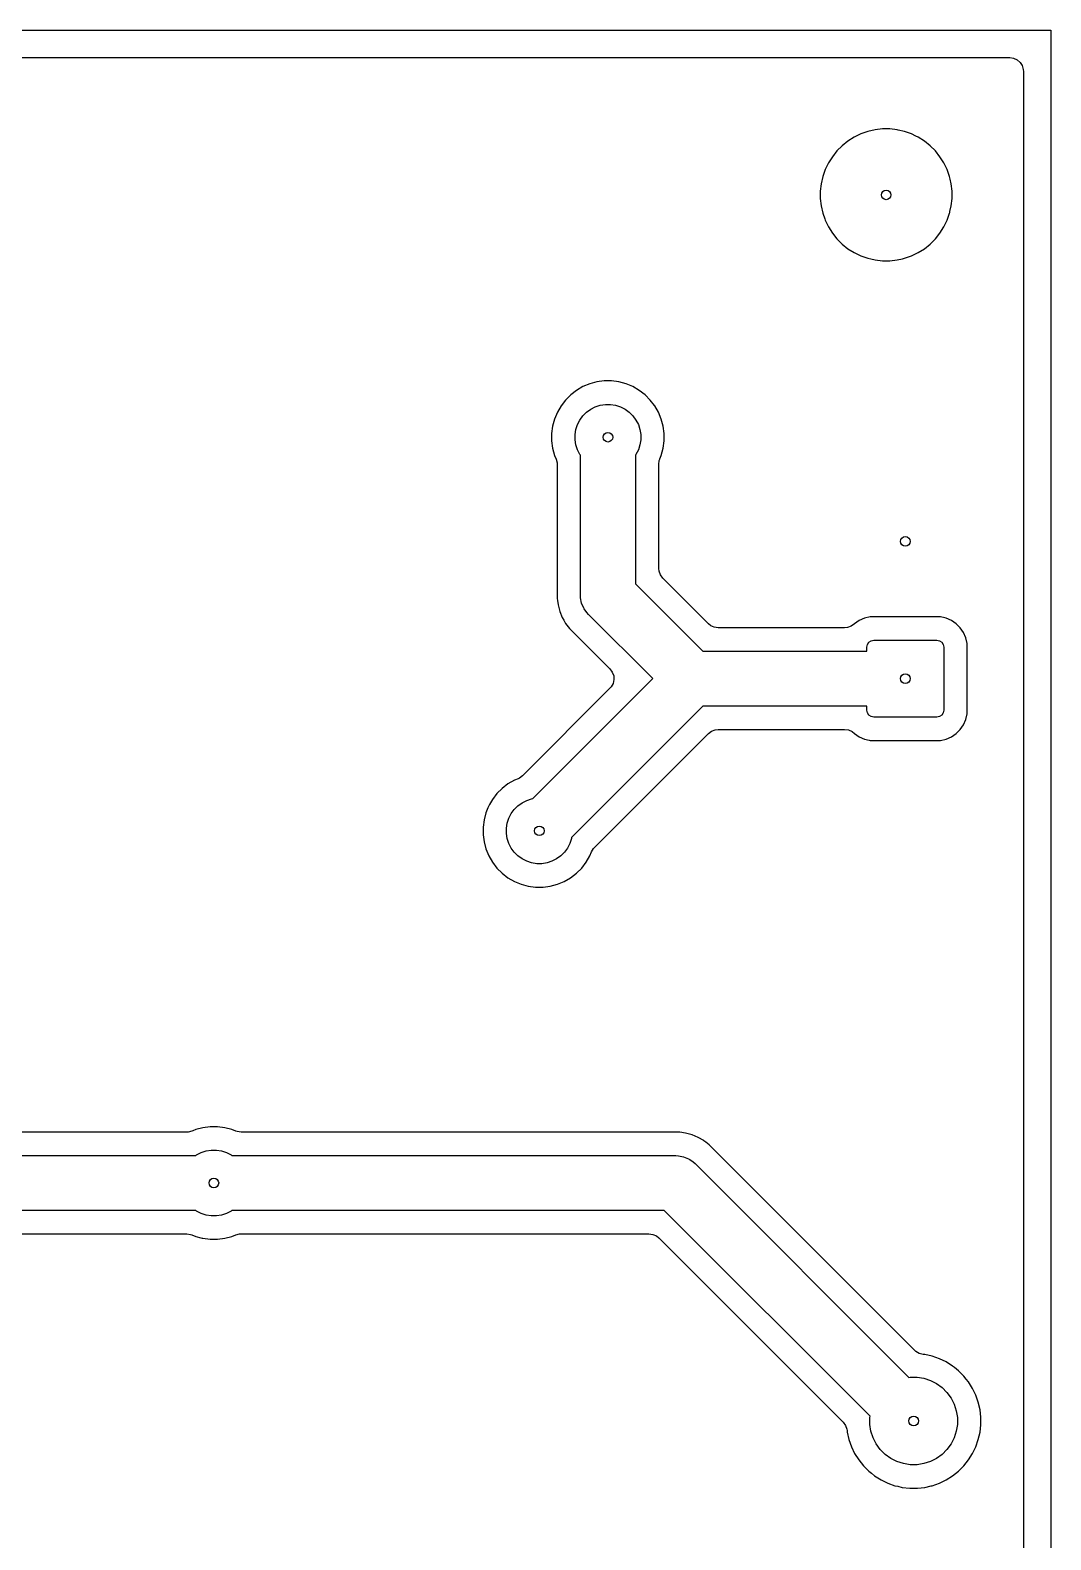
# Model space of a CAD drawing. Header units: millimetres. Extents: x 61 to 206, y -146 to -36.
# Drawn here: x 168.3 to 205.5, y -90.5 to -35.5 of the extents above; entities that cross this region are included whole.
import ezdxf

# ---------------------------------------------------------------- set-up
doc = ezdxf.new("R2010")
doc.units = ezdxf.units.MM
doc.layers.add('B.Cu', color=253, linetype='CONTINUOUS', true_color=0x83a598)
doc.layers.add('Edge.Cuts', color=40, linetype='CONTINUOUS', true_color=0xfabd2f)

msp = doc.modelspace()

# ---------------------------------------------------------------- linework, layer by layer
at = {"layer": 'B.Cu', "linetype": 'CONTINUOUS'}
for p, q in [((86.822195, -36.5005), (204.0005, -36.5005)), ((204.0005, -36.5005), (204.141085, -36.520713)), ((204.141085, -36.520713), (204.27028, -36.579714)), ((204.27028, -36.579714), (204.377619, -36.672724)), ((204.377619, -36.672724), (204.454406, -36.792208)), ((204.454406, -36.792208), (204.494421, -36.928485)), ((204.494421, -36.928485), (204.4995, -36.9995)), ((204.4995, -36.9995), (204.4995, -144.0005)), ((198.108706, -39.539165), (197.897921, -39.70726)), ((198.108714, -39.539159), (198.108706, -39.539165)), ((198.336997, -39.395718), (198.108714, -39.539159)), ((198.50355, -39.315511), (198.336997, -39.395718)), ((198.579921, -39.278733), (198.50355, -39.315511)), ((198.579924, -39.278731), (198.579921, -39.278733)), ((198.579926, -39.278731), (198.579924, -39.278731)), ((198.834415, -39.189681), (198.579926, -39.278731)), ((199.097268, -39.129688), (198.834415, -39.189681)), ((199.097277, -39.129686), (199.097268, -39.129688)), ((199.365184, -39.0995), (199.097277, -39.129686)), ((199.365191, -39.0995), (199.365184, -39.0995)), ((199.634809, -39.0995), (199.365191, -39.0995)), ((199.634815, -39.0995), (199.634809, -39.0995)), ((199.902722, -39.129686), (199.634815, -39.0995)), ((199.902729, -39.129687), (199.902722, -39.129686)), ((199.902732, -39.129688), (199.902729, -39.129687)), ((199.939525, -39.138085), (199.902732, -39.129688)), ((200.165584, -39.189681), (199.939525, -39.138085)), ((200.381127, -39.265103), (200.165584, -39.189681)), ((200.420079, -39.278733), (200.381127, -39.265103)), ((200.586626, -39.358937), (200.420079, -39.278733)), ((200.663002, -39.395718), (200.586626, -39.358937)), ((200.891285, -39.539159), (200.663002, -39.395718)), ((200.891293, -39.539165), (200.891285, -39.539159)), ((201.102078, -39.70726), (200.891293, -39.539165)), ((197.539159, -40.108714), (197.395718, -40.336997)), ((197.539165, -40.108706), (197.539159, -40.108714)), ((197.70726, -39.897921), (197.539165, -40.108706)), ((197.70727, -39.89791), (197.70726, -39.897921)), ((197.89791, -39.70727), (197.70727, -39.89791)), ((197.897921, -39.70726), (197.89791, -39.70727)), ((201.102089, -39.70727), (201.102078, -39.70726)), ((201.292729, -39.89791), (201.102089, -39.70727)), ((201.292739, -39.897921), (201.292729, -39.89791)), ((201.460834, -40.108706), (201.292739, -39.897921)), ((201.46084, -40.108714), (201.460834, -40.108706)), ((201.604281, -40.336997), (201.46084, -40.108714)), ((197.278731, -40.579926), (197.189681, -40.834415)), ((197.395718, -40.336997), (197.278731, -40.579926)), ((201.604283, -40.337002), (201.604281, -40.336997)), ((201.604284, -40.337003), (201.604283, -40.337002)), ((201.721267, -40.579921), (201.604284, -40.337003)), ((201.810316, -40.834409), (201.721267, -40.579921)), ((197.129686, -41.097277), (197.0995, -41.365184)), ((197.129688, -41.097268), (197.129686, -41.097277)), ((197.189681, -40.834415), (197.129688, -41.097268)), ((201.810318, -40.834415), (201.810316, -40.834409)), ((201.832648, -40.93225), (201.810318, -40.834415)), ((201.870312, -41.097268), (201.832648, -40.93225)), ((201.9005, -41.365191), (201.870312, -41.097268)), ((197.0995, -41.365184), (197.0995, -41.634815)), ((197.0995, -41.634815), (197.129686, -41.902722)), ((201.870312, -41.902732), (201.9005, -41.634809)), ((201.9005, -41.634809), (201.9005, -41.365191)), ((197.129686, -41.902722), (197.129688, -41.902731)), ((197.129688, -41.902731), (197.189681, -42.165584)), ((197.189681, -42.165584), (197.263358, -42.376139)), ((201.721267, -42.420079), (201.810316, -42.165591)), ((201.810316, -42.165591), (201.815391, -42.143359)), ((201.815391, -42.143359), (201.825119, -42.100731)), ((201.825119, -42.100731), (201.870312, -41.902732)), ((197.263358, -42.376139), (197.278733, -42.420079)), ((197.278733, -42.420079), (197.34747, -42.562812)), ((197.34747, -42.562812), (197.395718, -42.663002)), ((197.395718, -42.663002), (197.539159, -42.891285)), ((197.539159, -42.891285), (197.539165, -42.891293)), ((197.539165, -42.891293), (197.70726, -43.102078)), ((201.292734, -43.102085), (201.460838, -42.891289)), ((201.460838, -42.891289), (201.604284, -42.662997)), ((201.604284, -42.662997), (201.721267, -42.420079)), ((197.70726, -43.102078), (197.70727, -43.102089)), ((197.70727, -43.102089), (197.89791, -43.292729)), ((197.89791, -43.292729), (197.897921, -43.292739)), ((197.897921, -43.292739), (198.108706, -43.460834)), ((200.891289, -43.460838), (201.102085, -43.292734)), ((201.102085, -43.292734), (201.292734, -43.102085)), ((198.108706, -43.460834), (198.108714, -43.46084)), ((198.108714, -43.46084), (198.336997, -43.604281)), ((198.336997, -43.604281), (198.337002, -43.604283)), ((198.337002, -43.604283), (198.337003, -43.604284)), ((198.337003, -43.604284), (198.579921, -43.721267)), ((198.579921, -43.721267), (198.834409, -43.810316)), ((198.834409, -43.810316), (198.834415, -43.810318)), ((198.834415, -43.810318), (198.936061, -43.833517)), ((198.936061, -43.833517), (199.097268, -43.870312)), ((199.097268, -43.870312), (199.365191, -43.9005)), ((199.365191, -43.9005), (199.634809, -43.9005)), ((199.634809, -43.9005), (199.902732, -43.870312)), ((199.902732, -43.870312), (200.100731, -43.825119)), ((200.100731, -43.825119), (200.165584, -43.810318)), ((200.165584, -43.810318), (200.165587, -43.810316)), ((200.165587, -43.810316), (200.165591, -43.810316)), ((200.165591, -43.810316), (200.420079, -43.721267)), ((200.420079, -43.721267), (200.662997, -43.604284)), ((200.662997, -43.604284), (200.891289, -43.460838)), ((188.699478, -48.38415), (188.451139, -48.487016)), ((188.959105, -48.314583), (188.699478, -48.38415)), ((188.959116, -48.314581), (188.959105, -48.314583)), ((189.225603, -48.279499), (188.959116, -48.314581)), ((189.494397, -48.279499), (189.225603, -48.279499)), ((189.760883, -48.314581), (189.494397, -48.279499)), ((189.760894, -48.314583), (189.760883, -48.314581)), ((190.020521, -48.38415), (189.760894, -48.314583)), ((190.020525, -48.384151), (190.020521, -48.38415)), ((190.020526, -48.384152), (190.020525, -48.384151)), ((190.268859, -48.487015), (190.020526, -48.384152)), ((188.005109, -48.785043), (187.815044, -48.975108)), ((188.218352, -48.621416), (188.005109, -48.785043)), ((188.218358, -48.621412), (188.218352, -48.621416)), ((188.451139, -48.487016), (188.218358, -48.621412)), ((190.501641, -48.621412), (190.268859, -48.487015)), ((190.501647, -48.621416), (190.501641, -48.621412)), ((190.71489, -48.785043), (190.501647, -48.621416)), ((190.904955, -48.975108), (190.71489, -48.785043)), ((187.517017, -49.421138), (187.414151, -49.669477)), ((187.651413, -49.188357), (187.517017, -49.421138)), ((187.651417, -49.188351), (187.651413, -49.188357)), ((187.815044, -48.975108), (187.651417, -49.188351)), ((188.447513, -49.550661), (188.580662, -49.417512)), ((188.580662, -49.417512), (188.733002, -49.306831)), ((188.733002, -49.306831), (188.90078, -49.221344)), ((188.90078, -49.221344), (189.079866, -49.163155)), ((189.079866, -49.163155), (189.265849, -49.133698)), ((189.265849, -49.133698), (189.454151, -49.133698)), ((189.454151, -49.133698), (189.640134, -49.163155)), ((189.640134, -49.163155), (189.81922, -49.221344)), ((189.81922, -49.221344), (189.986998, -49.306831)), ((189.986998, -49.306831), (190.139338, -49.417512)), ((190.139338, -49.417512), (190.272487, -49.550661)), ((191.054864, -49.170474), (190.904955, -48.975108)), ((191.068587, -49.188358), (191.054864, -49.170474)), ((191.202984, -49.42114), (191.068587, -49.188358)), ((191.305847, -49.669473), (191.202984, -49.42114)), ((187.344582, -49.929115), (187.3095, -50.195602)), ((187.344584, -49.929104), (187.344582, -49.929115)), ((187.414151, -49.669477), (187.344584, -49.929104)), ((188.163699, -50.235848), (188.193156, -50.049865)), ((188.193156, -50.049865), (188.251345, -49.870779)), ((188.251345, -49.870779), (188.336832, -49.703001)), ((188.336832, -49.703001), (188.447513, -49.550661)), ((190.272487, -49.550661), (190.383168, -49.703001)), ((190.383168, -49.703001), (190.468655, -49.870779)), ((190.468655, -49.870779), (190.526844, -50.049865)), ((190.526844, -50.049865), (190.556301, -50.235848)), ((191.375416, -49.929108), (191.305847, -49.669473)), ((191.4105, -50.195602), (191.375416, -49.929108)), ((187.3095, -50.195602), (187.3095, -50.464395)), ((187.3095, -50.464395), (187.344582, -50.730882)), ((188.163699, -50.42415), (188.163699, -50.235848)), ((188.193156, -50.610133), (188.163699, -50.42415)), ((190.556301, -50.42415), (190.526844, -50.610133)), ((190.556301, -50.235848), (190.556301, -50.42415)), ((191.375416, -50.73089), (191.4105, -50.464396)), ((191.4105, -50.464396), (191.4105, -50.195602)), ((187.344582, -50.730882), (187.344584, -50.730893)), ((187.344584, -50.730893), (187.414152, -50.990522)), ((187.414152, -50.990522), (187.414152, -50.990523)), ((187.414152, -50.990523), (187.471516, -51.129011)), ((187.471516, -51.129011), (187.506641, -51.26663)), ((188.251345, -50.789219), (188.193156, -50.610133)), ((188.336832, -50.956997), (188.251345, -50.789219)), ((188.36, -50.988885), (188.336832, -50.956997)), ((188.36, -56.079998), (188.36, -50.988885)), ((190.383168, -50.956997), (190.36, -50.988885)), ((190.36, -50.988885), (190.36, -55.665784)), ((190.468655, -50.789219), (190.383168, -50.956997)), ((190.526844, -50.610133), (190.468655, -50.789219)), ((191.230713, -51.179385), (191.248484, -51.129011)), ((191.248484, -51.129011), (191.254063, -51.115542)), ((191.254063, -51.115542), (191.305847, -50.990525)), ((191.305847, -50.990525), (191.375416, -50.73089)), ((187.506641, -51.26663), (187.5095, -51.31997)), ((187.5095, -51.31997), (187.5095, -55.943175)), ((191.2105, -51.31997), (191.230713, -51.179385)), ((191.2105, -55.106803), (191.2105, -51.31997)), ((191.221904, -55.212873), (191.2105, -55.106803)), ((191.271538, -55.345948), (191.221904, -55.212873)), ((191.356654, -55.459649), (191.271538, -55.345948)), ((193.025349, -57.128345), (191.356654, -55.459649)), ((187.5095, -55.943175), (187.509499, -55.943209)), ((187.509499, -55.943209), (187.509499, -56.20129)), ((188.364815, -56.178015), (188.36, -56.079998)), ((190.36, -55.665784), (192.819215, -58.124999)), ((187.509499, -56.20129), (187.519838, -56.279816)), ((187.519838, -56.279816), (187.541161, -56.441782)), ((187.541161, -56.441782), (187.541161, -56.441785)), ((187.541161, -56.441785), (187.603946, -56.676099)), ((188.40306, -56.370283), (188.364815, -56.178015)), ((188.478079, -56.551395), (188.40306, -56.370283)), ((188.498206, -56.581517), (188.478079, -56.551395)), ((188.586989, -56.714392), (188.498206, -56.581517)), ((187.603946, -56.676099), (187.603947, -56.676102)), ((187.603947, -56.676102), (187.696776, -56.900213)), ((187.696776, -56.900213), (187.752244, -56.996286)), ((187.752244, -56.996286), (187.752245, -56.996286)), ((187.752245, -56.996286), (187.818061, -57.110282)), ((187.818061, -57.110282), (187.818066, -57.110291)), ((187.818066, -57.110291), (187.965728, -57.302728)), ((188.652893, -56.787105), (188.586989, -56.714392)), ((190.990787, -59.124999), (188.652893, -56.787105)), ((193.108415, -57.195285), (193.025349, -57.128345)), ((193.23761, -57.254286), (193.108415, -57.195285)), ((198.340313, -57.128345), (198.226612, -57.213461)), ((198.346134, -57.122523), (198.340313, -57.128345)), ((198.346143, -57.122516), (198.346134, -57.122523)), ((198.520181, -57.004723), (198.346143, -57.122516)), ((198.520186, -57.00472), (198.520181, -57.004723)), ((198.713385, -56.921987), (198.520186, -57.00472)), ((198.713387, -56.921986), (198.713385, -56.921987)), ((198.918755, -56.877311), (198.713387, -56.921986)), ((198.918756, -56.877311), (198.918755, -56.877311)), ((198.965958, -56.8745), (198.918756, -56.877311)), ((198.965971, -56.874499), (198.965958, -56.8745)), ((201.434035, -56.874499), (198.965971, -56.874499)), ((201.434037, -56.874499), (201.434035, -56.874499)), ((201.43906, -56.874798), (201.434037, -56.874499)), ((201.481244, -56.87731), (201.43906, -56.874798)), ((201.633664, -56.910468), (201.481244, -56.87731)), ((201.686611, -56.921986), (201.633664, -56.910468)), ((201.686612, -56.921986), (201.686611, -56.921986)), ((201.686614, -56.921987), (201.686612, -56.921986)), ((201.879813, -57.00472), (201.686614, -56.921987)), ((201.879818, -57.004723), (201.879813, -57.00472)), ((202.053856, -57.122516), (201.879818, -57.004723)), ((202.053865, -57.122523), (202.053856, -57.122516)), ((202.202475, -57.271133), (202.053865, -57.122523)), ((187.965728, -57.302728), (187.965739, -57.30274)), ((187.965739, -57.30274), (189.435151, -58.772152)), ((193.378195, -57.274499), (193.23761, -57.254286)), ((197.987467, -57.274499), (193.378195, -57.274499)), ((198.093537, -57.263095), (197.987467, -57.274499)), ((198.226612, -57.213461), (198.093537, -57.263095)), ((198.873224, -57.798223), (198.95433, -57.744029)), ((198.95433, -57.744029), (199.050002, -57.725)), ((199.050002, -57.725), (201.349999, -57.724999)), ((201.349999, -57.724999), (201.44567, -57.744029)), ((201.44567, -57.744029), (201.526776, -57.798223)), ((202.202482, -57.271142), (202.202475, -57.271133)), ((202.320275, -57.44518), (202.202482, -57.271142)), ((202.320278, -57.445185), (202.320275, -57.44518)), ((202.320279, -57.445187), (202.320278, -57.445185)), ((202.403013, -57.638388), (202.320279, -57.445187)), ((202.447688, -57.843755), (202.403013, -57.638388)), ((192.819215, -58.124999), (198.8, -58.124999)), ((198.8, -57.975), (198.81903, -57.879329)), ((198.8, -58.124999), (198.8, -57.975)), ((198.81903, -57.879329), (198.873224, -57.798223)), ((201.526776, -57.798223), (201.58097, -57.879329)), ((201.58097, -57.879329), (201.599999, -57.975001)), ((201.599999, -57.975001), (201.6, -60.274998)), ((202.450499, -57.890963), (202.447688, -57.843755)), ((202.4505, -60.359036), (202.450499, -57.890963)), ((189.435151, -58.772152), (189.520267, -58.885853)), ((186.618795, -63.49699), (190.990787, -59.124999)), ((189.549843, -59.299381), (189.481775, -59.424038)), ((189.520267, -58.885853), (189.569901, -59.018928)), ((189.580034, -59.160596), (189.549843, -59.299381)), ((189.569901, -59.018928), (189.580034, -59.160596)), ((189.435151, -59.477844), (186.251512, -62.661483)), ((189.481775, -59.424038), (189.435151, -59.477844)), ((192.819215, -60.124999), (188.033009, -64.911204)), ((198.800001, -60.124999), (192.819215, -60.124999)), ((198.800001, -60.274997), (198.800001, -60.124999)), ((198.81903, -60.370669), (198.800001, -60.274997)), ((198.873224, -60.451775), (198.81903, -60.370669)), ((198.95433, -60.505969), (198.873224, -60.451775)), ((201.526776, -60.451775), (201.44567, -60.505969)), ((201.58097, -60.370669), (201.526776, -60.451775)), ((201.6, -60.274998), (201.58097, -60.370669)), ((202.403013, -60.61161), (202.447688, -60.406243)), ((202.447688, -60.406243), (202.4505, -60.359036)), ((193.025349, -61.121653), (193.13905, -61.036537)), ((193.13905, -61.036537), (193.272125, -60.986903)), ((193.272125, -60.986903), (193.378195, -60.975499)), ((193.378195, -60.975499), (197.987467, -60.975499)), ((197.987467, -60.975499), (198.128052, -60.995712)), ((198.128052, -60.995712), (198.257247, -61.054713)), ((199.050001, -60.524999), (198.95433, -60.505969)), ((201.349998, -60.524998), (199.050001, -60.524999)), ((201.44567, -60.505969), (201.349998, -60.524998)), ((202.053864, -61.127476), (202.202477, -60.978863)), ((202.202477, -60.978863), (202.320279, -60.804811)), ((202.320279, -60.804811), (202.403013, -60.61161)), ((188.868507, -65.278494), (193.025349, -61.121653)), ((198.257247, -61.054713), (198.340313, -61.121653)), ((198.340313, -61.121653), (198.346136, -61.127476)), ((198.346136, -61.127476), (198.34614, -61.127478)), ((198.34614, -61.127478), (198.346143, -61.127481)), ((198.346143, -61.127481), (198.520181, -61.245274)), ((198.520181, -61.245274), (198.520186, -61.245277)), ((198.520186, -61.245277), (198.520187, -61.245277)), ((198.520187, -61.245277), (198.520188, -61.245278)), ((198.520188, -61.245278), (198.713389, -61.328012)), ((198.713389, -61.328012), (198.885597, -61.365473)), ((198.885597, -61.365473), (198.918755, -61.372687)), ((198.918755, -61.372687), (198.921267, -61.372836)), ((198.921267, -61.372836), (198.965963, -61.375499)), ((198.965963, -61.375499), (201.434036, -61.375498)), ((201.434036, -61.375498), (201.481244, -61.372687)), ((201.481244, -61.372687), (201.686611, -61.328012)), ((201.686611, -61.328012), (201.879812, -61.245278)), ((201.879812, -61.245278), (202.053864, -61.127476)), ((186.251512, -62.661483), (186.137811, -62.746599)), ((185.505109, -63.125044), (185.315044, -63.315109)), ((185.718352, -62.961417), (185.505109, -63.125044)), ((185.718369, -62.961406), (185.718352, -62.961417)), ((185.951137, -62.827017), (185.718369, -62.961406)), ((185.951142, -62.827014), (185.951137, -62.827017)), ((186.089628, -62.769651), (185.951142, -62.827014)), ((186.137811, -62.746599), (186.089628, -62.769651)), ((185.017016, -63.761141), (184.987158, -63.833224)), ((185.045423, -63.711938), (185.017016, -63.761141)), ((185.151413, -63.528358), (185.045423, -63.711938)), ((185.151417, -63.528352), (185.151413, -63.528358)), ((185.315044, -63.315109), (185.151417, -63.528352)), ((185.947513, -63.890662), (186.080662, -63.757513)), ((186.080662, -63.757513), (186.233002, -63.646832)), ((186.233002, -63.646832), (186.40078, -63.561345)), ((186.40078, -63.561345), (186.579866, -63.503156)), ((186.579866, -63.503156), (186.618795, -63.49699)), ((184.844582, -64.269116), (184.8095, -64.535603)), ((184.844584, -64.269105), (184.844582, -64.269116)), ((184.914151, -64.009478), (184.844584, -64.269105)), ((184.987158, -63.833224), (184.914151, -64.009478)), ((185.693156, -64.389866), (185.751345, -64.21078)), ((185.751345, -64.21078), (185.836832, -64.043002)), ((185.836832, -64.043002), (185.947513, -63.890662)), ((184.8095, -64.535603), (184.8095, -64.804397)), ((184.8095, -64.804397), (184.810799, -64.814265)), ((184.810799, -64.814265), (184.844582, -65.070883)), ((185.663699, -64.575849), (185.693156, -64.389866)), ((185.663699, -64.764151), (185.663699, -64.575849)), ((185.693156, -64.950134), (185.663699, -64.764151)), ((184.844582, -65.070883), (184.844584, -65.070894)), ((184.844584, -65.070894), (184.914151, -65.330521)), ((184.914151, -65.330521), (184.914152, -65.330525)), ((184.914152, -65.330525), (184.914153, -65.330526)), ((184.914153, -65.330526), (185.017016, -65.578859)), ((185.751345, -65.12922), (185.693156, -64.950134)), ((185.836832, -65.296998), (185.751345, -65.12922)), ((185.947513, -65.449338), (185.836832, -65.296998)), ((186.080662, -65.582487), (185.947513, -65.449338)), ((187.772487, -65.449338), (187.639338, -65.582487)), ((187.883168, -65.296998), (187.772487, -65.449338)), ((187.968655, -65.12922), (187.883168, -65.296998)), ((188.026844, -64.950134), (187.968655, -65.12922)), ((188.033009, -64.911204), (188.026844, -64.950134)), ((188.702984, -65.578859), (188.760346, -65.440371)), ((188.760346, -65.440371), (188.832818, -65.318226)), ((188.832818, -65.318226), (188.868507, -65.278494)), ((185.017016, -65.578859), (185.017017, -65.57886)), ((185.017017, -65.57886), (185.151413, -65.811641)), ((185.151413, -65.811641), (185.151417, -65.811647)), ((185.151417, -65.811647), (185.315044, -66.02489)), ((186.233002, -65.693168), (186.080662, -65.582487)), ((186.40078, -65.778655), (186.233002, -65.693168)), ((186.579866, -65.836844), (186.40078, -65.778655)), ((186.765849, -65.866301), (186.579866, -65.836844)), ((186.954151, -65.866301), (186.765849, -65.866301)), ((187.140134, -65.836844), (186.954151, -65.866301)), ((187.31922, -65.778655), (187.140134, -65.836844)), ((187.486998, -65.693168), (187.31922, -65.778655)), ((187.639338, -65.582487), (187.486998, -65.693168)), ((188.404956, -66.02489), (188.568587, -65.811641)), ((188.568587, -65.811641), (188.702984, -65.578859)), ((185.315044, -66.02489), (185.50511, -66.214956)), ((185.50511, -66.214956), (185.718359, -66.378587)), ((185.718359, -66.378587), (185.951141, -66.512984)), ((185.951141, -66.512984), (186.199474, -66.615847)), ((187.520526, -66.615847), (187.768859, -66.512984)), ((187.768859, -66.512984), (188.001641, -66.378587)), ((188.001641, -66.378587), (188.21489, -66.214956)), ((188.21489, -66.214956), (188.404956, -66.02489)), ((186.199474, -66.615847), (186.459109, -66.685416)), ((186.459109, -66.685416), (186.459114, -66.685416)), ((186.459114, -66.685416), (186.459116, -66.685417)), ((186.459116, -66.685417), (186.725603, -66.7205)), ((186.725603, -66.7205), (186.994397, -66.7205)), ((186.994397, -66.7205), (187.260883, -66.685417)), ((187.260881, -66.685417), (187.260891, -66.685416)), ((187.260883, -66.685417), (187.260881, -66.685417)), ((187.260891, -66.685416), (187.520526, -66.615847)), ((174.010029, -75.6495), (158.399971, -75.6495)), ((174.063369, -75.646641), (174.010029, -75.6495)), ((174.200986, -75.611516), (174.063369, -75.646641)), ((174.238231, -75.596089), (174.200986, -75.611516)), ((174.339475, -75.554152), (174.238231, -75.596089)), ((174.339476, -75.554152), (174.339475, -75.554152)), ((174.599105, -75.484584), (174.339476, -75.554152)), ((174.599116, -75.484582), (174.599105, -75.484584)), ((174.865603, -75.4495), (174.599116, -75.484582)), ((175.134397, -75.4495), (174.865603, -75.4495)), ((175.400883, -75.484582), (175.134397, -75.4495)), ((175.400894, -75.484584), (175.400883, -75.484582)), ((175.660524, -75.554152), (175.400894, -75.484584)), ((175.660527, -75.554153), (175.660524, -75.554152)), ((175.799015, -75.611517), (175.660526, -75.554153)), ((175.660526, -75.554153), (175.660527, -75.554153)), ((175.849386, -75.629287), (175.799015, -75.611517)), ((175.989971, -75.6495), (175.849386, -75.629287)), ((191.693178, -75.6495), (175.989971, -75.6495)), ((191.69321, -75.649499), (191.693178, -75.6495)), ((191.708712, -75.649499), (191.69321, -75.649499)), ((191.951288, -75.649499), (191.708712, -75.649499)), ((191.974885, -75.652605), (191.951288, -75.649499)), ((192.191783, -75.68116), (191.974885, -75.652605)), ((192.191788, -75.681161), (192.191783, -75.68116)), ((192.4261, -75.743946), (192.191788, -75.681161)), ((192.426104, -75.743947), (192.4261, -75.743946)), ((192.650204, -75.836772), (192.426104, -75.743947)), ((192.650209, -75.836774), (192.650204, -75.836772)), ((192.855052, -75.95504), (192.650209, -75.836774)), ((174.373002, -76.476832), (174.54078, -76.391345)), ((174.54078, -76.391345), (174.719866, -76.333156)), ((174.719866, -76.333156), (174.905849, -76.303699)), ((174.905849, -76.303699), (175.094151, -76.303699)), ((175.094151, -76.303699), (175.280134, -76.333156)), ((175.280134, -76.333156), (175.45922, -76.391345)), ((175.45922, -76.391345), (175.626998, -76.476832)), ((192.860278, -75.958057), (192.855052, -75.95504)), ((192.860283, -75.95806), (192.860278, -75.958057)), ((192.860289, -75.958064), (192.860283, -75.95806)), ((192.927787, -76.009857), (192.860289, -75.958064)), ((193.05273, -76.105728), (192.927787, -76.009857)), ((193.052742, -76.105739), (193.05273, -76.105728)), ((200.546704, -83.599701), (193.052742, -76.105739)), ((158.068886, -76.5), (174.341114, -76.5)), ((174.341114, -76.5), (174.373002, -76.476832)), ((175.626998, -76.476832), (175.658886, -76.5)), ((175.658886, -76.5), (191.83, -76.5)), ((191.83, -76.5), (191.928017, -76.504815)), ((191.928017, -76.504815), (192.120285, -76.54306)), ((192.120285, -76.54306), (192.301397, -76.618079)), ((192.301397, -76.618079), (192.348012, -76.649226)), ((192.348012, -76.649226), (192.464394, -76.726989)), ((192.464394, -76.726989), (192.537107, -76.792893)), ((192.537107, -76.792893), (200.326708, -84.582495)), ((174.341114, -78.5), (158.068886, -78.5)), ((174.373002, -78.523168), (174.341114, -78.5)), ((174.54078, -78.608655), (174.373002, -78.523168)), ((174.719866, -78.666844), (174.54078, -78.608655)), ((175.45922, -78.608655), (175.280134, -78.666844)), ((175.626998, -78.523168), (175.45922, -78.608655)), ((175.658886, -78.5), (175.626998, -78.523168)), ((191.415786, -78.5), (175.658886, -78.5)), ((198.912495, -85.996708), (191.415786, -78.5)), ((174.905849, -78.696301), (174.719866, -78.666844)), ((175.094151, -78.696301), (174.905849, -78.696301)), ((175.280134, -78.666844), (175.094151, -78.696301)), ((158.399971, -79.3505), (174.010029, -79.3505)), ((174.010029, -79.3505), (174.150614, -79.370713)), ((174.150614, -79.370713), (174.200984, -79.388482)), ((174.200984, -79.388482), (174.339474, -79.445847)), ((174.339474, -79.445847), (174.529088, -79.496654)), ((174.529088, -79.496654), (174.573361, -79.508517)), ((174.573361, -79.508517), (174.599109, -79.515416)), ((174.599109, -79.515416), (174.599114, -79.515416)), ((174.599114, -79.515416), (174.599116, -79.515417)), ((174.599116, -79.515417), (174.865603, -79.5505)), ((174.865603, -79.5505), (175.134397, -79.5505)), ((175.134397, -79.5505), (175.400883, -79.515417)), ((175.400881, -79.515417), (175.400891, -79.515416)), ((175.400883, -79.515417), (175.400881, -79.515417)), ((175.400891, -79.515416), (175.660526, -79.445847)), ((175.660526, -79.445847), (175.799013, -79.388483)), ((175.799013, -79.388483), (175.936631, -79.353359)), ((175.936631, -79.353359), (175.989971, -79.3505)), ((175.989971, -79.3505), (190.856805, -79.3505)), ((190.856805, -79.3505), (190.99739, -79.370713)), ((190.99739, -79.370713), (191.126585, -79.429714)), ((191.126585, -79.429714), (191.209651, -79.496654)), ((191.209651, -79.496654), (197.929701, -86.216704)), ((200.584464, -83.633794), (200.546704, -83.599701)), ((200.70624, -83.70689), (200.584464, -83.633794)), ((200.843677, -83.742717), (200.70624, -83.70689)), ((200.911113, -83.750315), (200.843677, -83.742717)), ((200.911118, -83.750316), (200.911113, -83.750315)), ((201.17944, -83.811558), (200.911118, -83.750316)), ((201.179449, -83.81156), (201.17944, -83.811558)), ((201.179454, -83.811562), (201.179449, -83.81156)), ((201.439243, -83.902466), (201.179454, -83.811562)), ((201.687221, -84.021886), (201.439243, -83.902466)), ((201.920268, -84.168319), (201.687221, -84.021886)), ((200.326708, -84.582495), (200.374465, -84.574932)), ((200.374465, -84.574932), (200.625535, -84.574932)), ((200.625535, -84.574932), (200.873513, -84.614208)), ((200.873513, -84.614208), (201.112293, -84.691793)), ((201.112293, -84.691793), (201.335998, -84.805776)), ((201.991257, -84.224931), (201.920268, -84.168319)), ((202.135446, -84.339917), (201.991257, -84.224931)), ((202.135456, -84.339926), (202.135446, -84.339917)), ((202.330073, -84.534543), (202.135456, -84.339926)), ((202.330082, -84.534553), (202.330073, -84.534543)), ((202.416762, -84.643247), (202.330082, -84.534553)), ((202.501681, -84.749732), (202.416762, -84.643247)), ((201.335998, -84.805776), (201.539117, -84.95335)), ((201.539117, -84.95335), (201.71665, -85.130883)), ((201.71665, -85.130883), (201.864224, -85.334002)), ((202.648114, -84.982779), (202.501681, -84.749732)), ((202.767534, -85.230757), (202.648114, -84.982779)), ((202.858438, -85.490546), (202.767534, -85.230757)), ((201.864224, -85.334002), (201.978207, -85.557707)), ((201.978207, -85.557707), (202.055792, -85.796487)), ((202.055792, -85.796487), (202.095068, -86.044465)), ((202.919683, -85.758879), (202.858438, -85.490546)), ((202.9505, -86.032383), (202.919683, -85.758879)), ((197.929701, -86.216704), (198.014817, -86.330405)), ((198.014817, -86.330405), (198.064451, -86.46348)), ((198.904932, -86.044465), (198.912495, -85.996708)), ((198.904932, -86.295535), (198.904932, -86.044465)), ((198.944208, -86.543513), (198.904932, -86.295535)), ((202.095068, -86.295535), (202.055792, -86.543513)), ((202.095068, -86.044465), (202.095068, -86.295535)), ((202.919683, -86.581121), (202.9505, -86.307617)), ((202.9505, -86.307617), (202.9505, -86.032383)), ((198.064451, -86.46348), (198.072717, -86.513677)), ((198.072717, -86.513677), (198.080315, -86.581113)), ((198.080315, -86.581113), (198.080316, -86.581118)), ((198.080316, -86.581118), (198.141558, -86.84944)), ((198.141558, -86.84944), (198.14156, -86.849449)), ((198.14156, -86.849449), (198.141562, -86.849454)), ((198.141562, -86.849454), (198.232466, -87.109243)), ((199.021793, -86.782293), (198.944208, -86.543513)), ((199.135776, -87.005998), (199.021793, -86.782293)), ((201.978207, -86.782293), (201.864224, -87.005998)), ((202.055792, -86.543513), (201.978207, -86.782293)), ((202.767534, -87.109243), (202.858438, -86.849454)), ((202.858438, -86.849454), (202.919683, -86.581121)), ((198.232466, -87.109243), (198.351886, -87.357221)), ((198.351886, -87.357221), (198.498319, -87.590268)), ((199.28335, -87.209117), (199.135776, -87.005998)), ((199.460883, -87.38665), (199.28335, -87.209117)), ((199.664002, -87.534224), (199.460883, -87.38665)), ((201.539117, -87.38665), (201.335998, -87.534224)), ((201.71665, -87.209117), (201.539117, -87.38665)), ((201.864224, -87.005998), (201.71665, -87.209117)), ((202.501681, -87.590268), (202.648114, -87.357221)), ((202.648114, -87.357221), (202.767534, -87.109243)), ((198.498319, -87.590268), (198.498321, -87.59027)), ((198.498321, -87.59027), (198.669917, -87.805446)), ((198.669917, -87.805446), (198.669926, -87.805456)), ((198.669926, -87.805456), (198.864543, -88.000073)), ((199.887707, -87.648207), (199.664002, -87.534224)), ((200.126487, -87.725792), (199.887707, -87.648207)), ((200.374465, -87.765068), (200.126487, -87.725792)), ((200.625535, -87.765068), (200.374465, -87.765068)), ((200.873513, -87.725792), (200.625535, -87.765068)), ((201.112293, -87.648207), (200.873513, -87.725792)), ((201.335998, -87.534224), (201.112293, -87.648207)), ((202.135455, -88.000075), (202.330075, -87.805455)), ((202.330075, -87.805455), (202.501681, -87.590268)), ((198.864543, -88.000073), (198.864553, -88.000082)), ((198.864553, -88.000082), (198.960114, -88.076289)), ((198.960114, -88.076289), (199.079732, -88.171681)), ((199.079732, -88.171681), (199.312779, -88.318114)), ((199.312779, -88.318114), (199.560757, -88.437534)), ((199.560757, -88.437534), (199.820546, -88.528438)), ((199.820546, -88.528438), (199.820558, -88.52844)), ((199.820558, -88.52844), (199.820562, -88.528442)), ((199.820562, -88.528442), (199.919857, -88.551105)), ((200.911121, -88.589683), (201.14103, -88.537207)), ((201.14103, -88.537207), (201.179437, -88.528442)), ((201.179437, -88.528442), (201.179438, -88.528441)), ((201.179438, -88.528441), (201.179454, -88.528438)), ((201.179454, -88.528438), (201.439243, -88.437534)), ((201.439243, -88.437534), (201.687221, -88.318114)), ((201.687221, -88.318114), (201.920268, -88.171681)), ((201.920268, -88.171681), (202.135455, -88.000075)), ((199.919857, -88.551105), (200.088879, -88.589683)), ((200.088879, -88.589683), (200.362383, -88.6205)), ((200.362383, -88.6205), (200.637617, -88.6205)), ((200.637617, -88.6205), (200.911121, -88.589683))]:
    msp.add_line(p, q, dxfattribs=at)
at = {"layer": 'B.Cu'}
for centre in [(199.5, -41.5), (199.5, -41.5), (189.36, -50.329999), (189.36, -50.329999), (200.2, -54.124999), (200.2, -54.124999), (200.2, -59.124999), (200.2, -59.124999), (186.86, -64.67), (186.86, -64.67), (175, -77.5), (175, -77.5), (200.5, -86.17), (200.5, -86.17)]:
    msp.add_circle(centre, 0.175, dxfattribs=at)
at = {"layer": 'Edge.Cuts', "linetype": 'CONTINUOUS'}
for p, q in [((61, -35.5), (205.5, -35.5)), ((205.5, -35.5), (205.5, -145.5))]:
    msp.add_line(p, q, dxfattribs=at)
at = {"layer": 'Edge.Cuts'}
for centre in [(199.5, -41.5), (189.36, -50.329999), (200.2, -54.124999), (200.2, -59.124999), (186.86, -64.67), (175, -77.5), (200.5, -86.17)]:
    msp.add_circle(centre, 0.175, dxfattribs=at)

doc.saveas('drawing.dxf')
